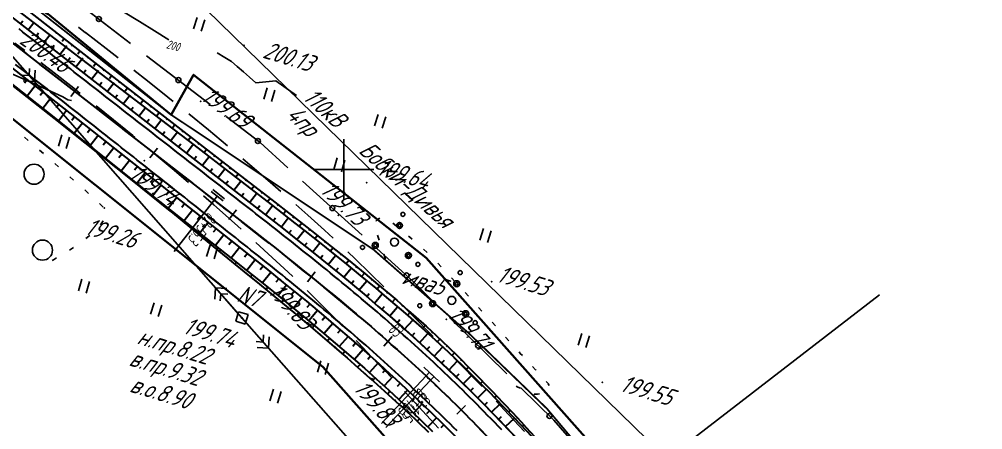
# Model space of a CAD drawing. Header units: millimetres. Extents: x -698 to 8131, y -704 to 4503.
# Drawn here: x 6041.1 to 6233.5, y 3408.9 to 3490.8 of the extents above; entities that cross this region are included whole.
import ezdxf

# ---------------------------------------------------------------- set-up
doc = ezdxf.new("R2010")
doc.units = ezdxf.units.MM
for name, pattern in [('CONTI', [0]), ('DASHED', [0.75, 0.5, -0.25]), ('STROT', [1.7, 0.5, -1.2])]:
    doc.linetypes.add(name, pattern=pattern)
for name, color, linetype, lineweight in [('10', 1, 'Continuous', 35), ('КОПИЯ_ОСЬ_13_ОТКОСЫ', 7, 'Continuous', 30), ('КОПИЯ_ОСЬ_ГРАНИЦЫ_ПОЛОС', 7, 'Continuous', 30), ('ОСЬ_ВЕРХ_ПОКРЫТИЯ_ГРАНИЦЫ_ПОЛОС', 7, 'Continuous', 30), ('ОСЬ_ВЕРХ_ПОКРЫТИЯ_ОСЬ', 1, 'Continuous', 30)]:
    doc.layers.add(name, color=color, linetype=linetype, lineweight=lineweight)
for name, color, linetype in [('_Ростелеком', 6, 'Continuous'), ('GOR_BDEFAULT', 212, 'CONTI'), ('NAD_MDEFAULT', 7, 'CONTI'), ('PI_OTDEFAULT', 172, 'CONTI'), ('PI_TTDEFAULT', 5, 'CONTI'), ('PLN_O', 7, 'CONTI'), ('SETKR', 2, 'CONTI'), ('SIT_LDEFAULT', 7, 'CONTI'), ('USLZNDEFAULT', 7, 'CONTI'), ('ZAPSKDEFAULT', 7, 'CONTI'), ('ОСЬ_ВЕРХ_ПОКРЫТИЯ_ПИКЕТЫ', 1, 'Continuous'), ('ОСЬ_ВЕРХ_ПОКРЫТИЯ_РАЗБИВКА_КРИВ', 1, 'Continuous'), ('разметка', 7, 'Continuous')]:
    doc.layers.add(name, color=color, linetype=linetype)
doc.styles.add('eskd', font='isocpeui.ttf', dxfattribs={"width": 1.2})
doc.styles.add('SHRFT', font='isocpeui.ttf', dxfattribs={"width": 3.5})
doc.styles.get("Standard").update_dxf_attribs({"font": 'isocpeui.ttf'})
doc.styles.add('STYLE1', font='isocpeui.ttf', dxfattribs={"width": 0.9})
doc.linetypes.add('кабель_связи_проект.', pattern='A,10,-1,["/",STYLE1,S=3,R=0,X=0,Y=-1.5],-4.1', length=15.1)

# ---------------------------------------------------------------- blocks, each defined once
blk = doc.blocks.new('BL_333')
at = {"color": 0}
for p, q in [((0, -6), (0, 6)), ((-6, 0), (6, 0))]:
    blk.add_line(p, q, dxfattribs=at)
blk = doc.blocks.new('BL_2011')
at = {"color": 0}
for p, q in [((0, 0), (0, 2.4)), ((1.6, 0), (1.6, 2.4))]:
    blk.add_line(p, q, dxfattribs=at)
blk = doc.blocks.new('BL_27')
at = {"color": 0}
for p, q in [((1, 1), (-1, 1)), ((-1, 1), (-1, -1)), ((1, -1), (1, 1)), ((-1, -1), (1, -1))]:
    blk.add_line(p, q, dxfattribs=at)
blk.add_circle((0, 0), 0.1, dxfattribs=at)
blk = doc.blocks.new('BL_2010')
at = {"color": 0}
for centre, radius in [((0, 5.78), 0.4), ((0, 3.46), 0.6), ((0, 3.46), 0.3), ((0, 0), 0.8), ((-3.46, -1.74), 0.6), ((-3.46, -1.74), 0.3), ((3.46, -1.74), 0.6), ((3.46, -1.74), 0.3), ((-5.78, -2.88), 0.4), ((5.78, -2.88), 0.4)]:
    blk.add_circle(centre, radius, dxfattribs=at)
blk = doc.blocks.new('BL_2004')
at = {"color": 0}
blk.add_circle((0, 0), 2, dxfattribs=at)

msp = doc.modelspace()

# ---------------------------------------------------------------- linework, layer by layer
at = {"linetype": 'Continuous'}
msp.add_line((6212.92, 3435.82), (6104.4, 3352.27), dxfattribs=at)
at = {"layer": '10'}
for points in [[(6238.29, 3301.53), (6214.78, 3329.63), (6217.61, 3334.67), (6201.89, 3353.61), (6122.39, 3443.18), (6075.94, 3479.71), (6071.44, 3471.73), (6046.84, 3491.88), (6036.62, 3498.52), (6027.31, 3504.58), (5993.81, 3539.05), (5979.81, 3548.04), (5955.8, 3550.19), (5957.43, 3542.11), (5944.18, 3536.97), (5916.35, 3513.41), (5882.4, 3475.89), (5847.46, 3428.42), (5792.55, 3358.75), (5758.63, 3317.97), (5746.86, 3308.25), (5727.48, 3300.38), (5710.16, 3297.72), (5663.99, 3297.17)], [(5955.8, 3550.19), (5979.81, 3548.04), (5993.81, 3539.05), (6027.31, 3504.58), (6036.62, 3498.52), (6046.84, 3491.88), (6071.44, 3471.73), (6075.94, 3479.71), (6122.39, 3443.18), (6201.89, 3353.61)], [(5668.94, 3282.92), (5691.21, 3283.21), (5715.38, 3283.53), (5731.48, 3282.51), (5756.17, 3292.65), (5771.35, 3305.2), (5806.5, 3347.44), (5861.74, 3417.53), (5896.31, 3464.52), (5928.86, 3500.48), (5953.49, 3521.32), (5961.08, 3524), (5961.97, 3519.54), (5973.72, 3518.51), (5991.11, 3509.76), (6033.34, 3476.01), (6101.72, 3421.42), (6179.23, 3334.08), (6258.81, 3239.13), (6289.81, 3206.73), (6289.81, 3206.73), (6295.55, 3197.38), (6325.45, 3130.56)], [(6423.14, 2569.92), (6419.55, 2608.35), (6418.71, 2673.41), (6411.14, 2783.88), (6396.57, 2871.27), (6374.84, 2956.27), (6352.62, 3041.86), (6325.45, 3130.56), (6295.55, 3197.38), (6289.81, 3206.73), (6289.81, 3206.73), (6258.81, 3239.13), (6179.23, 3334.08), (6101.72, 3421.42), (6033.34, 3476.01), (5991.11, 3509.76), (5973.72, 3518.51), (5961.97, 3519.54)]]:
    msp.add_lwpolyline(points, dxfattribs=at)
at = {"layer": '_Ростелеком', "linetype": 'кабель_связи_проект.', "ltscale": 0.25}
msp.add_lwpolyline([(6339.42, 3142.38, 0.35, 0.35, 0), (6330.42, 3163.62, 0.35, 0.35, 0), (6318.53, 3188.22, 0.35, 0.35, 0), (6314.53, 3196.19, 0.35, 0.35, 0), (6296.72, 3228.01, 0.35, 0.35, 0), (6296.72, 3228.01, 0.35, 0.35, 0), (6269.82, 3263.86, 0.35, 0.35, 0), (6240.89, 3298.42, 0.35, 0.35, 0), (6214.78, 3329.63, 0.35, 0.35, 0), (6182.92, 3371.17, 0.35, 0.35, 0), (6165.71, 3390.29, 0.35, 0.35, 0), (6146.51, 3413.09, 0.35, 0.35, 0), (6130.93, 3428.1, 0.35, 0.35, 0), (6111.86, 3444.83, 0.35, 0.35, 0), (6071.44, 3471.73, 0.35, 0.35, 0), (6043.23, 3493.91, 0.35, 0.35, 0), (6027.31, 3504.58, 0.35, 0.35, 0)], format="xyseb", dxfattribs=at)
at = {"layer": 'GOR_BDEFAULT', "color": 212, "elevation": 200, "flags": 128}
for points in [[(6071.01, 3486.64), (6068.15, 3488.44), (6065.11, 3490.31), (6061.94, 3492.27), (6056.35, 3494.82), (6053.11, 3496.92), (6049.89, 3499.05), (6046.28, 3500.99), (6042.26, 3503.21), (6037.72, 3505.72), (6033.88, 3507.79)], [(6051.54, 3474.55), (6050.8, 3474.7), (6049.83, 3475.29), (6044.17, 3477.89), (6039.67, 3479.91), (6035.99, 3481.52), (6033.12, 3483.38), (6030.27, 3485.16), (6027.49, 3486.83), (6024.82, 3488.43)], [(6096.48, 3475.55), (6092.34, 3478.46), (6088.38, 3478.11), (6087.12, 3479.22), (6085.87, 3480.3), (6084.66, 3481.35), (6083.5, 3482.34), (6082.16, 3483.15), (6080.63, 3484.04)]]:
    msp.add_lwpolyline(points, dxfattribs=at)
at = {"layer": 'PI_TTDEFAULT', "color": 5}
for p in [(6086, 3485.54, 200.12), (6077.32, 3474.42, 199.69), (6066.11, 3462.59, 199.74), (6110.51, 3458.15, 199.64), (6058.1, 3453.1, 199.26), (6104.86, 3451.67, 199.73), (6093.28, 3438.84, 199.83), (6135.47, 3438.42, 199.53), (6085.59, 3431.2, 199.74), (6126.38, 3430.93, 199.71), (6111.55, 3419.11, 199.83), (6157.53, 3418.38, 199.55)]:
    msp.add_point(p, dxfattribs=at)
at = {"layer": 'PLN_O'}
for p, q in [((6050.68, 3495.7), (6063.36, 3485.95)), ((6066.55, 3483.5), (6079.26, 3473.78)), ((6082.43, 3471.35), (6089.2, 3466.17)), ((6089.2, 3466.17), (6094.74, 3461.15)), ((6097.71, 3458.47), (6109.57, 3447.73)), ((6112.53, 3445.04), (6119.68, 3438.56)), ((6119.68, 3438.56), (6124.2, 3434.1)), ((6127.05, 3431.29), (6138.45, 3420.06)), ((6141.3, 3417.26), (6147.85, 3410.8)), ((6147.86, 3410.81), (6152.32, 3405.68))]:
    msp.add_line(p, q, dxfattribs=at)
for centre in [(6057.02, 3490.82), (6072.9, 3478.64), (6088.78, 3466.49), (6103.64, 3453.1), (6118.46, 3439.67), (6132.75, 3425.68), (6147, 3411.65)]:
    msp.add_circle(centre, 0.5, dxfattribs=at)
at = {"layer": 'SIT_LDEFAULT', "color": 7}
for p, q in [((6074.43, 3496.65), (6217.74, 3357.1)), ((6052.94, 3489.16), (6054.34, 3488.09)), ((6054.35, 3488.1), (6058.45, 3484.95)), ((6042.21, 3484.54), (6040.24, 3486.02)), ((6038.88, 3484.34), (6085.59, 3431.2)), ((6058.45, 3484.95), (6060.88, 3483.07)), ((6039.54, 3483.59), (6044.16, 3478.33)), ((6048.07, 3480.08), (6045.41, 3482.12)), ((6043.2, 3480.94), (6043.11, 3479.53)), ((6044.16, 3478.33), (6044.31, 3480.59)), ((6052.02, 3477.01), (6048.07, 3480.08)), ((6064.03, 3480.62), (6066.73, 3478.51)), ((6043.11, 3479.53), (6041.69, 3479.62)), ((6041.9, 3478.48), (6044.16, 3478.33)), ((6066.73, 3478.51), (6070.82, 3475.25)), ((6053.31, 3475.99), (6052.02, 3477.01)), ((6070.82, 3475.25), (6071.87, 3474.4)), ((6059.92, 3470.74), (6056.45, 3473.52)), ((6063.82, 3467.56), (6059.92, 3470.74)), ((6074.98, 3471.89), (6078.88, 3468.69)), ((6078.88, 3468.69), (6082.68, 3465.52)), ((6042.17, 3467.26), (6042.93, 3466.61)), ((6064.22, 3467.22), (6063.82, 3467.55)), ((6045.19, 3464.64), (6045.94, 3463.98)), ((6067.68, 3464.36), (6067.3, 3464.67)), ((6071.64, 3461.01), (6067.68, 3464.36)), ((6085.75, 3462.95), (6087.15, 3461.77)), ((6048.2, 3462), (6048.95, 3461.34)), ((6074.91, 3458.19), (6071.64, 3461.01)), ((6087.14, 3461.76), (6091.2, 3458.29)), ((6051.21, 3459.37), (6051.96, 3458.71)), ((6091.2, 3458.29), (6093.35, 3456.44)), ((6054.19, 3456.72), (6054.92, 3456.04)), ((6079.99, 3453.75), (6077.93, 3455.56)), ((6057.13, 3454), (6057.86, 3453.32)), ((6084.12, 3450.09), (6079.99, 3453.75)), ((6096.36, 3453.81), (6098.74, 3451.71)), ((6098.74, 3451.71), (6102.05, 3448.74)), ((6057.87, 3450.59), (6057.34, 3449.74)), ((6085.42, 3448.93), (6084.13, 3450.1)), ((6112.32, 3450.54), (6112.36, 3450.6)), ((6112.37, 3450.59), (6112.72, 3450.87)), ((6112.72, 3450.87), (6113.14, 3451.09)), ((6115.73, 3450.08), (6115.98, 3449.89)), ((6115.98, 3449.89), (6116.51, 3449.46)), ((6055.01, 3447.48), (6054.4, 3447.04)), ((6055.2, 3447.65), (6055.01, 3447.48)), ((6102.05, 3448.74), (6103.8, 3447.13)), ((6112.9, 3446.91), (6112.65, 3447.69)), ((6118.82, 3447.54), (6119.13, 3447.28)), ((6091.65, 3443.25), (6088.38, 3446.25)), ((6112.96, 3446.73), (6112.9, 3446.91)), ((6119.13, 3447.28), (6119.57, 3446.89)), ((6051.97, 3445.28), (6051.13, 3444.74)), ((6106.72, 3444.39), (6108.19, 3443)), ((6114.12, 3443.3), (6113.91, 3443.89)), ((6121.83, 3444.9), (6122.55, 3444.24)), ((6047.98, 3442.82), (6047.71, 3442.67)), ((6048.58, 3443.17), (6047.98, 3442.81)), ((6094.81, 3440.32), (6091.65, 3443.25)), ((6108.19, 3443), (6111.21, 3440.07)), ((6114.24, 3442.95), (6114.12, 3443.3)), ((6124.7, 3442.13), (6125.39, 3441.41)), ((6095.72, 3439.44), (6094.81, 3440.32)), ((6111.21, 3440.07), (6113.89, 3437.43)), ((6127.43, 3439.21), (6128.11, 3438.48)), ((6080.31, 3437.21), (6080.16, 3434.95)), ((6084.93, 3431.95), (6080.31, 3437.21)), ((6082.57, 3437.06), (6080.31, 3437.21)), ((6081.27, 3434.6), (6081.36, 3436.01)), ((6081.36, 3436.01), (6082.78, 3435.92)), ((6100.5, 3434.8), (6098.6, 3436.67)), ((6130.14, 3436.26), (6130.82, 3435.52)), ((6103.29, 3431.99), (6100.5, 3434.8)), ((6116.72, 3434.6), (6117.19, 3434.14)), ((6117.19, 3434.14), (6120.15, 3431.15)), ((6105.65, 3429.57), (6103.29, 3431.99)), ((6132.84, 3433.31), (6133.51, 3432.57)), ((6085.59, 3431.2), (6124.68, 3386.92)), ((6086.25, 3430.45), (6090.88, 3425.2)), ((6120.15, 3431.15), (6123.11, 3428.16)), ((6135.53, 3430.35), (6136.2, 3429.61)), ((6123.11, 3428.16), (6123.76, 3427.5)), ((6089.83, 3426.4), (6088.41, 3426.49)), ((6089.91, 3427.81), (6089.83, 3426.4)), ((6090.88, 3425.2), (6091.03, 3427.46)), ((6108.81, 3426.29), (6108.42, 3426.7)), ((6111.55, 3423.41), (6108.81, 3426.29)), ((6138.22, 3427.38), (6138.89, 3426.64)), ((6088.63, 3425.34), (6090.88, 3425.2)), ((6126.57, 3424.65), (6129.25, 3421.93)), ((6140.91, 3424.42), (6141.17, 3424.13)), ((6114.28, 3420.54), (6111.55, 3423.41)), ((6141.17, 3424.13), (6141.58, 3423.69)), ((6115.32, 3419.46), (6114.29, 3420.55)), ((6129.25, 3421.93), (6132.42, 3418.66)), ((6143.63, 3421.49), (6144.23, 3420.85)), ((6144.24, 3420.86), (6144.32, 3420.78)), ((6132.43, 3418.67), (6133.56, 3417.5)), ((6146.34, 3418.55), (6146.77, 3418.04)), ((6140.7, 3417.42), (6140.32, 3417.62)), ((6141.21, 3417.17), (6140.7, 3417.43)), ((6146.76, 3418.03), (6146.93, 3417.75)), ((6120.11, 3414.31), (6118.04, 3416.54)), ((6144.12, 3415.98), (6143.97, 3416.02)), ((6144.61, 3416), (6144.12, 3415.98)), ((6144.97, 3416.07), (6144.61, 3416)), ((6123.24, 3410.93), (6120.11, 3414.31)), ((6136.33, 3414.62), (6138.84, 3411.97)), ((6124.84, 3409.19), (6123.24, 3410.93)), ((6138.84, 3411.97), (6142.01, 3408.58))]:
    msp.add_line(p, q, dxfattribs=at)
at = {"layer": 'КОПИЯ_ОСЬ_13_ОТКОСЫ'}
for points in [[(6033.61, 3498.04), (6075.98, 3465.74), (6083.89, 3459.61), (6091.42, 3453.8), (6096.18, 3450.1), (6098.16, 3448.55), (6101.32, 3446.05), (6103.45, 3444.35), (6106.05, 3442.26), (6109.19, 3439.7), (6112.31, 3437.12), (6113.99, 3435.71), (6118.24, 3432.08), (6121.43, 3429.28), (6124.15, 3426.84), (6126.85, 3424.37), (6129.58, 3421.76), (6133.58, 3417.82), (6135.01, 3416.38), (6136.08, 3415.29), (6139.97, 3411.28), (6143.45, 3407.59)], [(6033.61, 3498.04), (6075.98, 3465.74), (6083.89, 3459.61), (6091.42, 3453.8), (6096.18, 3450.1), (6098.16, 3448.55), (6101.32, 3446.05), (6103.45, 3444.35), (6106.05, 3442.26), (6109.19, 3439.7), (6112.31, 3437.12), (6113.99, 3435.71), (6118.24, 3432.08), (6121.43, 3429.28), (6124.15, 3426.84), (6126.85, 3424.37), (6129.58, 3421.76), (6133.58, 3417.82), (6135.01, 3416.38), (6136.08, 3415.29), (6139.97, 3411.28), (6143.45, 3407.59)], [(6032.56, 3496.72), (6088.82, 3452.92), (6093.56, 3449.21), (6096.71, 3446.72), (6099.46, 3444.52), (6105.32, 3439.77), (6110.36, 3435.59), (6112.73, 3433.57), (6115.09, 3431.55), (6117.44, 3429.49), (6119.77, 3427.42), (6122.02, 3425.39), (6124.25, 3423.33), (6126.79, 3420.94), (6129.29, 3418.53), (6131.46, 3416.41), (6133.61, 3414.26), (6137.49, 3410.29), (6141.67, 3405.91)], [(6040.7, 3494.16), (6056.72, 3481.69), (6084.39, 3460.26), (6091.54, 3454.76), (6095.51, 3451.68), (6099.48, 3448.58), (6103.43, 3445.45), (6106.79, 3442.76), (6110.13, 3440.05), (6112.74, 3437.89), (6115.34, 3435.72), (6116.5, 3434.73), (6117.28, 3434.07), (6118.81, 3432.72), (6122.36, 3429.55), (6123.5, 3428.53), (6124.24, 3427.83), (6125.73, 3426.42), (6126.84, 3425.36), (6127.33, 3424.88), (6128.21, 3424.02), (6129.67, 3422.58), (6130.39, 3421.86), (6131.83, 3420.41), (6133.26, 3418.95), (6133.97, 3418.22), (6135.74, 3416.39), (6136.45, 3415.65), (6137.85, 3414.17), (6139.59, 3412.32), (6141.32, 3410.46), (6142.35, 3409.34), (6144.06, 3407.46)], [(6027.64, 3490.41), (6049.97, 3473.03), (6083.33, 3446.7), (6087.23, 3443.6), (6090.35, 3441.11), (6093.83, 3438.3), (6096.14, 3436.42), (6098.45, 3434.52), (6101.88, 3431.67), (6105.28, 3428.79), (6106.53, 3427.71), (6108.03, 3426.42), (6110.5, 3424.24), (6112.96, 3422.05), (6114.06, 3421.06), (6115.15, 3420.06), (6116.24, 3419.06), (6117.32, 3418.05), (6118.4, 3417.04), (6120.82, 3414.77), (6122.25, 3413.41), (6122.96, 3412.73), (6126.15, 3409.64), (6129.65, 3406.16)], [(6041.35, 3489.88), (6041.81, 3490.48)], [(6042.92, 3488.65), (6044.04, 3490.09)], [(6026.14, 3488.48), (6048.36, 3470.95), (6063.75, 3458.65), (6082.44, 3443.95), (6086.73, 3440.55), (6089.84, 3438.07), (6092.92, 3435.58), (6099.04, 3430.56), (6101.56, 3428.45), (6105.56, 3425.05), (6107.81, 3423.12), (6110.04, 3421.18), (6112.47, 3419.02), (6114.88, 3416.84), (6117.94, 3414.01), (6119.43, 3412.61), (6121.56, 3410.58), (6123.67, 3408.54)], [(6026.14, 3488.48), (6048.36, 3470.95), (6063.75, 3458.65), (6082.44, 3443.95), (6086.73, 3440.55), (6089.84, 3438.07), (6092.92, 3435.58), (6099.04, 3430.56), (6101.56, 3428.45), (6105.56, 3425.05), (6107.81, 3423.12), (6110.04, 3421.18), (6112.47, 3419.02), (6114.88, 3416.84), (6117.94, 3414.01), (6119.43, 3412.61), (6121.56, 3410.58), (6123.67, 3408.54)], [(6044.5, 3487.42), (6044.97, 3488.03)], [(6048.51, 3488.08), (6048.37, 3487.9)], [(6046.08, 3486.2), (6047.22, 3487.67)], [(6050.09, 3486.85), (6049.66, 3486.3)], [(6047.66, 3484.97), (6048.12, 3485.57)], [(6049.24, 3483.74), (6050.63, 3485.53)], [(6051.67, 3485.62), (6051.52, 3485.44)], [(6053.25, 3484.39), (6052.81, 3483.83)], [(6032.3, 3483.37), (6048.04, 3471.03), (6063.7, 3458.59), (6070.95, 3452.77), (6071.73, 3452.14), (6080.97, 3444.5), (6086.01, 3440.43), (6089.09, 3437.93), (6093.31, 3434.47), (6096.35, 3431.95), (6099.37, 3429.41), (6103.98, 3425.47), (6105.47, 3424.19), (6106.58, 3423.22), (6108.06, 3421.93), (6111.1, 3419.22), (6111.83, 3418.57), (6112.56, 3417.92), (6114.81, 3415.92), (6117.03, 3413.9), (6117.89, 3413.11), (6118.61, 3412.45), (6120.04, 3411.12), (6120.75, 3410.45), (6122.87, 3408.43)], [(6050.81, 3482.51), (6051.28, 3483.11)], [(6052.39, 3481.28), (6053.79, 3483.07)], [(6054.82, 3483.17), (6054.68, 3482.98)], [(6053.97, 3480.05), (6054.44, 3480.65)], [(6055.55, 3478.82), (6056.94, 3480.61)], [(6056.4, 3481.94), (6055.96, 3481.37)], [(6057.98, 3480.71), (6057.84, 3480.52)], [(6042.7, 3478.69), (6042.18, 3478.01)], [(6057.13, 3477.6), (6057.59, 3478.19)], [(6058.71, 3476.37), (6060.09, 3478.15)], [(6059.56, 3479.49), (6059.12, 3478.91)], [(6061.14, 3478.26), (6061, 3478.07)], [(6044.28, 3477.46), (6042.7, 3475.42)], [(6045.86, 3476.23), (6045.33, 3475.55)], [(6062.73, 3477.04), (6062.27, 3476.45)], [(6042.05, 3475.72), (6042.09, 3475.76)], [(6043.63, 3474.48), (6043.72, 3474.61)], [(6047.44, 3475), (6045.84, 3472.94)], [(6060.28, 3475.14), (6060.75, 3475.73)], [(6061.86, 3473.91), (6063.25, 3475.69)], [(6064.31, 3475.81), (6064.16, 3475.62)], [(6065.89, 3474.59), (6065.42, 3473.99)], [(6045.2, 3473.25), (6045.23, 3473.29)], [(6049.02, 3473.77), (6048.48, 3473.09)], [(6050.59, 3472.54), (6048.96, 3470.47)], [(6063.44, 3472.68), (6063.9, 3473.27)], [(6065.02, 3471.45), (6066.4, 3473.23)], [(6067.47, 3473.36), (6067.31, 3473.16)], [(6046.78, 3472.02), (6046.87, 3472.13)], [(6048.35, 3470.78), (6048.38, 3470.82)], [(6052.16, 3471.3), (6051.62, 3470.61)], [(6066.6, 3470.22), (6067.06, 3470.82)], [(6068.17, 3469), (6069.55, 3470.77)], [(6069.05, 3472.14), (6068.58, 3471.53)], [(6070.63, 3470.91), (6070.47, 3470.71)], [(6049.91, 3469.54), (6050, 3469.64)], [(6053.73, 3470.06), (6052.08, 3467.97)], [(6055.3, 3468.82), (6054.75, 3468.13)], [(6072.21, 3469.69), (6071.73, 3469.07)], [(6051.48, 3468.29), (6051.51, 3468.33)], [(6053.05, 3467.05), (6053.12, 3467.14)], [(6056.87, 3467.58), (6055.21, 3465.48)], [(6069.75, 3467.77), (6070.21, 3468.36)], [(6071.33, 3466.54), (6072.7, 3468.3)], [(6073.79, 3468.47), (6073.63, 3468.26)], [(6075.38, 3467.24), (6074.88, 3466.6)], [(6054.61, 3465.8), (6054.64, 3465.84)], [(6058.44, 3466.34), (6057.89, 3465.64)], [(6060.01, 3465.11), (6058.33, 3462.98)], [(6072.91, 3465.31), (6073.37, 3465.9)], [(6074.49, 3464.08), (6075.86, 3465.84)], [(6076.96, 3466.02), (6076.79, 3465.8)], [(6078.54, 3464.79), (6078.04, 3464.15)], [(6056.18, 3464.56), (6056.25, 3464.65)], [(6057.75, 3463.32), (6057.77, 3463.35)], [(6061.58, 3463.87), (6061.02, 3463.16)], [(6076.07, 3462.85), (6076.52, 3463.44)], [(6077.64, 3461.62), (6079.02, 3463.39)], [(6080.12, 3463.57), (6079.95, 3463.35)], [(6059.31, 3462.07), (6059.37, 3462.15)], [(6060.88, 3460.83), (6060.9, 3460.86)], [(6063.15, 3462.63), (6061.46, 3460.48)], [(6064.72, 3461.39), (6064.16, 3460.67)], [(6079.22, 3460.4), (6079.68, 3460.98)], [(6080.8, 3459.17), (6082.18, 3460.94)], [(6081.7, 3462.34), (6081.2, 3461.7)], [(6083.28, 3461.12), (6083.12, 3460.9)], [(6062.44, 3459.59), (6062.5, 3459.65)], [(6066.29, 3460.15), (6064.59, 3457.99)], [(6067.86, 3458.91), (6067.29, 3458.19)], [(6084.86, 3459.89), (6084.36, 3459.25)], [(6064.01, 3458.34), (6064.03, 3458.36)], [(6065.57, 3457.09), (6065.63, 3457.17)], [(6069.43, 3457.67), (6067.73, 3455.52)], [(6082.38, 3457.94), (6082.84, 3458.53)], [(6083.96, 3456.71), (6085.34, 3458.49)], [(6086.45, 3458.67), (6086.28, 3458.46)], [(6088.03, 3457.46), (6087.53, 3456.8)], [(6067.13, 3455.84), (6067.15, 3455.86)], [(6071, 3456.43), (6070.44, 3455.71)], [(6072.57, 3455.19), (6070.88, 3453.05)], [(6085.53, 3455.48), (6086, 3456.08)], [(6087.11, 3454.25), (6088.51, 3456.05)], [(6089.62, 3456.24), (6089.45, 3456.02)], [(6068.69, 3454.59), (6068.78, 3454.7)], [(6070.25, 3453.33), (6070.28, 3453.37)], [(6074.14, 3453.95), (6073.58, 3453.24)], [(6088.69, 3453.02), (6089.16, 3453.62)], [(6090.26, 3451.79), (6091.68, 3453.6)], [(6091.2, 3455.02), (6090.7, 3454.36)], [(6092.79, 3453.79), (6092.62, 3453.57)], [(6071.8, 3452.08), (6071.92, 3452.22)], [(6075.71, 3452.71), (6074.02, 3450.57)], [(6077.28, 3451.48), (6076.72, 3450.76)], [(6094.37, 3452.57), (6093.86, 3451.91)], [(6095.95, 3451.34), (6095.78, 3451.12)], [(6073.35, 3450.8), (6073.39, 3450.85)], [(6074.89, 3449.53), (6075.07, 3449.75)], [(6078.85, 3450.24), (6077.16, 3448.1)], [(6091.84, 3450.56), (6092.31, 3451.16)], [(6093.41, 3449.32), (6094.84, 3451.14)], [(6097.52, 3450.11), (6097.01, 3449.45)], [(6076.43, 3448.25), (6076.49, 3448.33)], [(6080.42, 3449), (6079.86, 3448.28)], [(6081.99, 3447.76), (6080.31, 3445.63)], [(6094.98, 3448.08), (6095.46, 3448.69)], [(6096.55, 3446.84), (6098, 3448.67)], [(6099.1, 3448.88), (6098.93, 3448.66)], [(6100.67, 3447.64), (6100.15, 3446.98)], [(6077.97, 3446.98), (6078.21, 3447.27)], [(6079.51, 3445.7), (6079.59, 3445.8)], [(6083.56, 3446.52), (6083, 3445.81)], [(6098.11, 3445.59), (6098.6, 3446.2)], [(6099.68, 3444.35), (6101.16, 3446.18)], [(6102.24, 3446.4), (6102.06, 3446.18)], [(6081.05, 3444.43), (6081.35, 3444.8)], [(6085.13, 3445.27), (6083.44, 3443.15)], [(6086.69, 3444.03), (6086.13, 3443.32)], [(6101.23, 3443.09), (6101.72, 3443.7)], [(6102.78, 3441.83), (6104.29, 3443.68)], [(6103.81, 3445.16), (6103.28, 3444.49)], [(6105.37, 3443.91), (6105.19, 3443.69)], [(6082.61, 3443.18), (6082.71, 3443.3)], [(6084.17, 3441.92), (6084.49, 3442.32)], [(6088.26, 3442.78), (6086.57, 3440.68)], [(6106.93, 3442.65), (6106.39, 3441.99)], [(6085.72, 3440.66), (6085.83, 3440.8)], [(6087.28, 3439.4), (6087.63, 3439.83)], [(6089.82, 3441.53), (6089.26, 3440.83)], [(6091.38, 3440.28), (6089.69, 3438.19)], [(6104.34, 3440.57), (6104.84, 3441.19)], [(6105.89, 3439.3), (6107.42, 3441.15)], [(6108.48, 3441.39), (6108.3, 3441.17)], [(6110.03, 3440.13), (6109.48, 3439.46)], [(6088.83, 3438.14), (6088.94, 3438.28)], [(6092.93, 3439.03), (6092.37, 3438.33)], [(6094.49, 3437.77), (6092.79, 3435.68)], [(6107.42, 3438.02), (6107.94, 3438.64)], [(6108.96, 3436.75), (6110.51, 3438.61)], [(6111.57, 3438.86), (6111.39, 3438.64)], [(6090.38, 3436.87), (6090.75, 3437.33)], [(6096.04, 3436.5), (6095.47, 3435.81)], [(6110.5, 3435.47), (6111.02, 3436.09)], [(6112.03, 3434.18), (6113.61, 3436.03)], [(6113.11, 3437.58), (6112.56, 3436.91)], [(6114.65, 3436.3), (6114.46, 3436.08)], [(6091.92, 3435.61), (6092.05, 3435.76)], [(6093.47, 3434.34), (6093.86, 3434.81)], [(6097.58, 3435.23), (6095.88, 3433.16)], [(6099.13, 3433.96), (6098.55, 3433.27)], [(6116.17, 3435.01), (6115.6, 3434.33)], [(6095.01, 3433.07), (6095.14, 3433.22)], [(6096.55, 3431.79), (6096.95, 3432.27)], [(6100.66, 3432.68), (6098.95, 3430.63)], [(6113.55, 3432.88), (6114.08, 3433.49)], [(6115.06, 3431.57), (6116.67, 3433.42)], [(6117.69, 3433.7), (6117.5, 3433.48)], [(6119.19, 3432.38), (6118.62, 3431.74)], [(6098.08, 3430.5), (6098.22, 3430.66)], [(6102.2, 3431.4), (6101.62, 3430.72)], [(6103.73, 3430.11), (6102, 3428.08)], [(6116.57, 3430.26), (6117.11, 3430.87)], [(6118.07, 3428.94), (6119.71, 3430.79)], [(6120.68, 3431.05), (6120.49, 3430.84)], [(6099.61, 3429.21), (6100.04, 3429.72)], [(6105.25, 3428.81), (6104.67, 3428.14)], [(6119.57, 3427.61), (6120.12, 3428.22)], [(6122.18, 3429.72), (6121.63, 3429.1)], [(6123.66, 3428.38), (6123.47, 3428.18)], [(6101.13, 3427.91), (6101.27, 3428.08)], [(6102.65, 3426.61), (6103.1, 3427.14)], [(6106.77, 3427.51), (6105.03, 3425.51)], [(6108.28, 3426.2), (6107.7, 3425.53)], [(6121.05, 3426.27), (6122.73, 3428.12)], [(6125.11, 3427), (6124.58, 3426.45)], [(6104.17, 3425.31), (6104.32, 3425.49)], [(6105.68, 3424.01), (6106.15, 3424.55)], [(6109.78, 3424.88), (6108.05, 3422.91)], [(6122.53, 3424.92), (6123.09, 3425.53)], [(6124, 3423.56), (6125.71, 3425.41)], [(6126.56, 3425.62), (6126.38, 3425.44)], [(6107.19, 3422.69), (6107.35, 3422.87)], [(6111.28, 3423.56), (6110.7, 3422.9)], [(6125.46, 3422.2), (6126.04, 3422.81)], [(6126.91, 3420.82), (6128.65, 3422.65)], [(6128, 3424.23), (6127.51, 3423.73)], [(6129.42, 3422.83), (6129.26, 3422.66)], [(6108.69, 3421.37), (6109.19, 3421.93)], [(6112.77, 3422.22), (6111.04, 3420.3)], [(6114.25, 3420.88), (6113.67, 3420.24)], [(6130.83, 3421.41), (6130.38, 3420.97)], [(6110.18, 3420.04), (6110.35, 3420.22)], [(6111.68, 3418.71), (6112.18, 3419.28)], [(6115.73, 3419.53), (6114, 3417.65)], [(6128.36, 3419.44), (6128.94, 3420.04)], [(6129.79, 3418.05), (6131.54, 3419.83)], [(6132.24, 3419.99), (6132.09, 3419.84)], [(6133.64, 3418.56), (6133.23, 3418.16)], [(6113.18, 3417.38), (6113.35, 3417.57)], [(6114.67, 3416.05), (6115.15, 3416.59)], [(6117.19, 3418.17), (6116.61, 3417.55)], [(6118.65, 3416.8), (6116.92, 3414.96)], [(6131.22, 3416.64), (6131.8, 3417.24)], [(6132.64, 3415.23), (6134.4, 3417)], [(6135.03, 3417.12), (6134.89, 3416.99)], [(6116.15, 3414.71), (6116.31, 3414.89)], [(6120.11, 3415.43), (6119.53, 3414.82)], [(6136.42, 3415.68), (6136.05, 3415.33)], [(6117.62, 3413.36), (6118.09, 3413.86)], [(6121.56, 3414.06), (6119.84, 3412.23)], [(6134.05, 3413.81), (6134.64, 3414.4)], [(6135.44, 3412.39), (6137.22, 3414.12)], [(6137.79, 3414.23), (6137.67, 3414.11)], [(6139.16, 3412.77), (6138.83, 3412.46)], [(6119.09, 3412), (6119.25, 3412.17)], [(6120.56, 3410.63), (6121.01, 3411.11)], [(6123.01, 3412.68), (6122.43, 3412.08)], [(6124.45, 3411.29), (6122.7, 3409.48)], [(6136.84, 3410.96), (6137.43, 3411.53)], [(6138.23, 3409.52), (6140.02, 3411.22)], [(6140.53, 3411.31), (6140.41, 3411.21)], [(6122.01, 3409.26), (6122.16, 3409.42)], [(6125.89, 3409.9), (6125.3, 3409.29)], [(6141.88, 3409.84), (6141.58, 3409.57)]]:
    msp.add_lwpolyline(points, dxfattribs=at)
at = {"layer": 'КОПИЯ_ОСЬ_ГРАНИЦЫ_ПОЛОС'}
msp.add_lwpolyline([(6137.46, 3408.89), (6136.76, 3409.61), (6136.06, 3410.34), (6135.36, 3411.06), (6134.65, 3411.78), (6133.95, 3412.5), (6133.24, 3413.21), (6132.53, 3413.93), (6131.82, 3414.64), (6131.1, 3415.35), (6130.39, 3416.06), (6129.67, 3416.77), (6128.95, 3417.47), (6128.23, 3418.18), (6127.5, 3418.88), (6126.77, 3419.58), (6126.04, 3420.27), (6125.31, 3420.97), (6124.58, 3421.66), (6123.84, 3422.35), (6123.1, 3423.03), (6122.36, 3423.72), (6121.62, 3424.4), (6120.87, 3425.08), (6120.13, 3425.76), (6119.38, 3426.43), (6118.63, 3427.11), (6117.87, 3427.78), (6117.12, 3428.44), (6116.36, 3429.11), (6115.61, 3429.77), (6114.85, 3430.43), (6114.09, 3431.09), (6113.32, 3431.75), (6112.56, 3432.41), (6111.79, 3433.06), (6111.03, 3433.71), (6110.26, 3434.36), (6109.49, 3435.01), (6108.72, 3435.66), (6107.95, 3436.3), (6107.18, 3436.94), (6106.4, 3437.59), (6105.63, 3438.23), (6104.85, 3438.86), (6104.07, 3439.5), (6103.3, 3440.14), (6102.52, 3440.77), (6101.74, 3441.4), (6100.96, 3442.03), (6100.18, 3442.66), (6099.39, 3443.29), (6098.61, 3443.92), (6097.83, 3444.54), (6097.04, 3445.17), (6096.26, 3445.79), (6095.47, 3446.42), (6094.69, 3447.04), (6093.9, 3447.66), (6093.12, 3448.28), (6092.33, 3448.9), (6091.54, 3449.52), (6090.75, 3450.14), (6089.97, 3450.76), (6089.18, 3451.37), (6088.39, 3451.99), (6087.6, 3452.61), (6086.81, 3453.22), (6086.02, 3453.84), (6085.23, 3454.45), (6084.45, 3455.07), (6083.66, 3455.68), (6082.87, 3456.3), (6082.08, 3456.91), (6081.29, 3457.52), (6080.5, 3458.14), (6079.71, 3458.75), (6078.93, 3459.36), (6078.14, 3459.98), (6077.35, 3460.59), (6076.56, 3461.21), (6075.77, 3461.82), (6074.98, 3462.43), (6074.19, 3463.05), (6073.41, 3463.66), (6072.62, 3464.27), (6071.83, 3464.89), (6071.04, 3465.5), (6070.25, 3466.12), (6069.46, 3466.73), (6068.67, 3467.34), (6067.89, 3467.96), (6067.1, 3468.57), (6066.31, 3469.18), (6065.52, 3469.8), (6064.73, 3470.41), (6063.94, 3471.03), (6063.16, 3471.64), (6062.37, 3472.25), (6061.58, 3472.87), (6060.79, 3473.48), (6060, 3474.09), (6059.21, 3474.71), (6058.42, 3475.32), (6057.64, 3475.94), (6056.85, 3476.55), (6056.06, 3477.16), (6055.27, 3477.78), (6054.48, 3478.39), (6053.69, 3479), (6052.9, 3479.62), (6052.12, 3480.23), (6051.33, 3480.85), (6050.54, 3481.46), (6049.75, 3482.07), (6048.96, 3482.69), (6048.17, 3483.3), (6047.38, 3483.91), (6046.6, 3484.53), (6045.81, 3485.14), (6045.02, 3485.76), (6044.23, 3486.37), (6043.44, 3486.98), (6042.65, 3487.6), (6041.86, 3488.21), (6041.08, 3488.83)], dxfattribs=at)
at = {"layer": 'ОСЬ_ВЕРХ_ПОКРЫТИЯ_ГРАНИЦЫ_ПОЛОС'}
for points in [[(6032.56, 3496.72), (6088.82, 3452.92), (6093.56, 3449.21), (6096.71, 3446.72), (6099.46, 3444.52), (6105.32, 3439.77), (6110.36, 3435.59), (6112.73, 3433.57), (6115.09, 3431.55), (6117.63, 3429.33), (6120.15, 3427.09), (6122.39, 3425.05), (6124.62, 3422.98), (6126.6, 3421.12), (6128.57, 3419.24), (6130.74, 3417.12), (6132.89, 3414.98), (6136.79, 3411.02), (6140.98, 3406.65)], [(6027.64, 3490.41), (6049.97, 3473.03), (6083.33, 3446.7), (6087.23, 3443.6), (6090.35, 3441.11), (6093.83, 3438.3), (6096.14, 3436.42), (6098.45, 3434.52), (6101.88, 3431.67), (6105.28, 3428.79), (6106.53, 3427.71), (6108.03, 3426.42), (6110.5, 3424.24), (6112.96, 3422.05), (6114.06, 3421.06), (6115.15, 3420.06), (6116.24, 3419.06), (6117.32, 3418.05), (6118.4, 3417.04), (6120.82, 3414.77), (6122.25, 3413.41), (6122.96, 3412.73), (6126.15, 3409.64), (6129.65, 3406.16)], [(6128.53, 3408.69), (6127.83, 3409.38), (6127.14, 3410.07), (6126.44, 3410.76), (6125.74, 3411.44), (6125.04, 3412.12), (6124.33, 3412.8), (6123.63, 3413.48), (6122.92, 3414.16), (6122.21, 3414.83), (6121.5, 3415.5), (6120.78, 3416.17), (6120.29, 3416.63), (6119.8, 3417.09), (6119.08, 3417.77), (6118.36, 3418.45), (6117.64, 3419.12), (6116.92, 3419.79), (6116.19, 3420.46), (6115.47, 3421.13), (6114.74, 3421.79), (6114, 3422.46), (6113.27, 3423.12), (6112.53, 3423.78), (6111.8, 3424.43), (6111.06, 3425.09), (6110.31, 3425.75), (6109.57, 3426.4), (6108.82, 3427.05), (6108.08, 3427.7), (6107.33, 3428.34), (6106.58, 3428.99), (6105.83, 3429.64), (6105.07, 3430.28), (6104.32, 3430.92), (6103.56, 3431.56), (6102.8, 3432.2), (6102.04, 3432.84), (6101.28, 3433.47), (6100.52, 3434.11), (6099.75, 3434.74), (6098.99, 3435.37), (6098.22, 3436), (6097.46, 3436.63), (6096.69, 3437.26), (6095.92, 3437.89), (6095.15, 3438.52), (6094.38, 3439.15), (6093.6, 3439.77), (6092.83, 3440.4), (6092.06, 3441.02), (6091.28, 3441.64), (6090.51, 3442.27), (6089.73, 3442.89), (6088.95, 3443.51), (6088.17, 3444.13), (6087.39, 3444.75), (6086.62, 3445.37), (6085.84, 3445.99), (6085.06, 3446.61), (6084.27, 3447.23), (6083.49, 3447.85), (6082.71, 3448.47), (6081.93, 3449.08), (6081.15, 3449.7), (6080.36, 3450.32), (6079.58, 3450.94), (6078.8, 3451.56), (6078.01, 3452.18), (6077.23, 3452.79), (6076.45, 3453.41), (6075.66, 3454.03), (6074.88, 3454.65), (6074.1, 3455.27), (6073.31, 3455.89), (6072.53, 3456.5), (6071.75, 3457.12), (6070.96, 3457.74), (6070.18, 3458.36), (6069.39, 3458.98), (6068.61, 3459.6), (6067.83, 3460.21), (6067.04, 3460.83), (6066.26, 3461.45), (6065.48, 3462.07), (6064.69, 3462.69), (6063.91, 3463.31), (6063.13, 3463.92), (6062.34, 3464.54), (6061.56, 3465.16), (6060.78, 3465.78), (6059.99, 3466.4), (6059.21, 3467.02), (6058.42, 3467.63), (6057.64, 3468.25), (6056.86, 3468.87), (6056.07, 3469.49), (6055.29, 3470.11), (6054.51, 3470.73), (6053.72, 3471.34), (6052.94, 3471.96), (6052.16, 3472.58), (6051.37, 3473.2), (6050.59, 3473.82), (6049.8, 3474.43), (6049.02, 3475.04), (6048.24, 3475.65), (6047.45, 3476.26), (6046.67, 3476.87), (6045.88, 3477.48), (6045.1, 3478.09), (6044.31, 3478.7), (6043.53, 3479.31), (6042.75, 3479.92), (6041.96, 3480.53), (6041.18, 3481.14), (6040.39, 3481.75)]]:
    msp.add_lwpolyline(points, dxfattribs=at)
at = {"layer": 'ОСЬ_ВЕРХ_ПОКРЫТИЯ_ОСЬ'}
msp.add_lwpolyline([(6013.98, 3506.11), (6080.01, 3454.72), (6080.01, 3454.72), (6086.98, 3449.28), (6090.08, 3446.86), (6092.39, 3445.03), (6094.7, 3443.2), (6096.23, 3441.98), (6097.77, 3440.75), (6099.3, 3439.52), (6100.82, 3438.28), (6102.34, 3437.04), (6103.86, 3435.79), (6105.38, 3434.54), (6106.88, 3433.28), (6107.64, 3432.65), (6108.39, 3432.02), (6109.14, 3431.38), (6109.88, 3430.75), (6110.63, 3430.11), (6111.38, 3429.47), (6112.12, 3428.83), (6112.86, 3428.18), (6113.6, 3427.54), (6114.34, 3426.89), (6115.08, 3426.24), (6115.81, 3425.59), (6116.55, 3424.94), (6117.28, 3424.28), (6118.01, 3423.63), (6118.74, 3422.97), (6119.46, 3422.31), (6120.19, 3421.64), (6120.91, 3420.98), (6121.63, 3420.31), (6122.35, 3419.64), (6122.35, 3419.64, -0.001043), (6123.26, 3418.78), (6123.26, 3418.78), (6123.97, 3418.1), (6124.68, 3417.43), (6125.39, 3416.75), (6126.1, 3416.06), (6126.8, 3415.38), (6127.5, 3414.69), (6128.2, 3414), (6128.9, 3413.31), (6129.6, 3412.62), (6130.29, 3411.92), (6130.98, 3411.23), (6131.67, 3410.53), (6132.36, 3409.83), (6133.05, 3409.13), (6133.73, 3408.42)], format="xyb", dxfattribs=at)
at = {"layer": 'ОСЬ_ВЕРХ_ПОКРЫТИЯ_ПИКЕТЫ'}
for p, q in [((6051.43, 3475.38), (6052.96, 3477.36)), ((6067.21, 3463.1), (6068.74, 3465.07)), ((6082.99, 3450.81), (6084.53, 3452.79)), ((6098.66, 3438.42), (6100.23, 3440.37)), ((6113.93, 3425.59), (6115.58, 3427.47)), ((6113.93, 3425.59), (6115.58, 3427.47)), ((6128.47, 3411.98), (6130.24, 3413.75))]:
    msp.add_line(p, q, dxfattribs=at)
at = {"layer": 'ОСЬ_ВЕРХ_ПОКРЫТИЯ_РАЗБИВКА_КРИВ'}
for p, q in [((6079.44, 3456.43), (6081.81, 3454.58)), ((6079.75, 3456.82), (6082.12, 3454.98)), ((6080.01, 3454.72), (6080.63, 3455.51)), ((6080.01, 3454.72), (6072.03, 3444.46)), ((6121.94, 3421.39), (6124.13, 3419.34)), ((6122.85, 3420.54), (6125.04, 3418.48)), ((6122.35, 3419.64), (6113.46, 3410.15)), ((6123.26, 3418.78), (6114.33, 3409.33)), ((6122.35, 3419.64), (6123.03, 3420.37)), ((6123.26, 3418.78), (6123.94, 3419.51))]:
    msp.add_line(p, q, dxfattribs=at)
at = {"layer": 'разметка', "linetype": 'DASHED', "lineweight": 30, "ltscale": 14}
msp.add_lwpolyline([(6028.68, 3494.67), (6081.99, 3453.18, -0.00915), (6107.32, 3432.91, -0.0144)], format="xyb", dxfattribs=at)
at = {"layer": 'разметка', "linetype": 'STROT', "lineweight": 30, "ltscale": 7}
msp.add_lwpolyline([(6107.32, 3432.91, -0.026709), (6135.1, 3407.01, -0.015571), (6159.18, 3380.52), (6199.76, 3334.43, -0.027485), (6269.33, 3249.31, -0.054753), (6321.91, 3153.63, -0.027745), (6356.47, 3049.26), (6365.74, 3017.39, -0.003575), (6385.29, 2948.35, -0.012405), (6396.94, 2901.54, -0.029729), (6416.3, 2784.31, -0.011745), (6421.28, 2720.55, -0.003271), (6424, 2664.58), (6427.83, 2578.04, 0.00256)], format="xyb", dxfattribs=at)

# ---------------------------------------------------------------- block references
at = {"layer": 'SETKR', "color": 82}
msp.add_blockref('BL_333', (6105.93, 3460.83), dxfattribs=at)
at = {"layer": 'USLZNDEFAULT', "color": 7, "rotation": 342.9999999999999}
for name, p in [('BL_2010', (6116.03, 3446.33)), ('BL_2010', (6127.47, 3434.71)), ('BL_27', (6085.59, 3431.2))]:
    msp.add_blockref(name, p, dxfattribs=at)
at = {"layer": 'ZAPSKDEFAULT', "color": 7, "rotation": 342.9999999999999}
for name, p in [('BL_2011', (6075.93, 3488.83)), ('BL_2011', (6089.93, 3474.83)), ('BL_2011', (6112.08, 3469.49)), ('BL_2011', (6048.95, 3465.43)), ('BL_2011', (6103.93, 3460.83)), ('BL_2004', (6044.08, 3459.87)), ('BL_2011', (6133.09, 3446.73)), ('BL_2004', (6045.76, 3444.73)), ('BL_2011', (6078.51, 3443.45)), ('BL_2011', (6052.95, 3436.61)), ('BL_2011', (6067.35, 3431.93)), ('BL_2011', (6152.73, 3425.79)), ('BL_2011', (6100.66, 3420.37)), ('BL_2011', (6091.17, 3414.69))]:
    msp.add_blockref(name, p, dxfattribs=at)

# ---------------------------------------------------------------- texts
at = {"layer": 'GOR_BDEFAULT', "color": 212, "style": 'SHRFT', "width": 0.75}
msp.add_text('200', height=1.722, rotation=344.8615, dxfattribs=at).set_placement((6070.38, 3485.02, 200))
at = {"layer": 'NAD_MDEFAULT', "color": 7, "style": 'eskd', "oblique": 10, "width": 0.8}
for s, rotation, p in [('110кВ', 318, (6097.55, 3474.93)), ('4пр', 315, (6094.24, 3471.55)), ('Бобки-Дивья', 318, (6108.7, 3464.33)), ('ива5', 343, (6117.3, 3438.09)), ('N7', 343, (6084.34, 3434.55)), ('н.пр.8.22', 343, (6064.43, 3426.11)), ('в.пр.9.32', 343, (6062.84, 3421.79)), ('в.о.8.90', 343, (6062.96, 3416.54))]:
    msp.add_text(s, height=3.5, rotation=rotation, dxfattribs=at).set_placement(p)
at = {"layer": 'PI_OTDEFAULT', "color": 172, "style": 'eskd', "oblique": 10, "width": 0.8}
for s, rotation, p in [('200.46', 324.6577, (6040.96, 3486.09)), ('200.13', 343, (6089.53, 3483.15)), ('199.69', 324.6577, (6077.18, 3474.77)), ('199.74', 324.6577, (6062.75, 3459.34)), ('199.64', 343, (6112.24, 3459.83)), ('199.73', 316.3479, (6100.99, 3456.43)), ('199.26', 343, (6054.04, 3448)), ('199.53', 343, (6136.24, 3438.51)), ('199.83', 312, (6090.63, 3436.33)), ('199.71', 312, (6126.44, 3431.7)), ('199.74', 343, (6073.6, 3428.19)), ('199.55', 343, (6160.86, 3416.69)), ('199.83', 312, (6107.67, 3417.03))]:
    msp.add_text(s, height=3.5, rotation=rotation, dxfattribs=at).set_placement(p)
at = {"layer": 'ОСЬ_ВЕРХ_ПОКРЫТИЯ_ПИКЕТЫ', "width": 0.6}
msp.add_text('83', height=2.5, rotation=318.6276, dxfattribs=at).set_placement((6114.62, 3428.64))
at = {"layer": 'ОСЬ_ВЕРХ_ПОКРЫТИЯ_РАЗБИВКА_КРИВ', "width": 0.6}
for s, rotation, p in [('82+55.3', 232.1042, (6078.87, 3452.44)), ('83+10.3', 226.8521, (6121, 3417.47)), ('83+11.5', 226.6132, (6121.9, 3416.62))]:
    msp.add_text(s, height=2.5, rotation=rotation, dxfattribs=at).set_placement(p)

doc.saveas('drawing.dxf')
